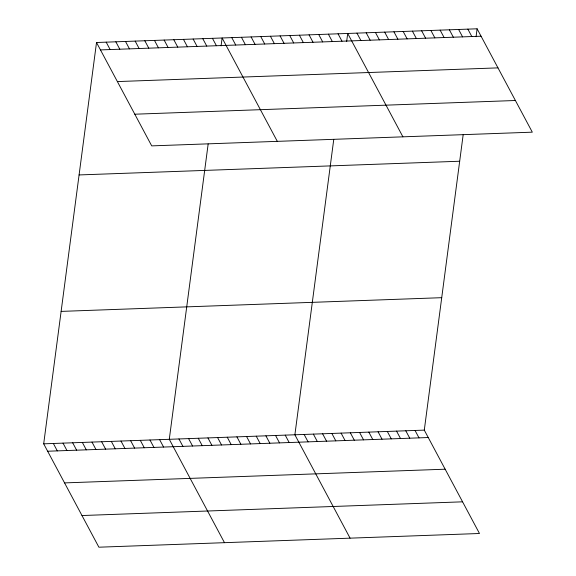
<?xml version="1.0" encoding="UTF-8"?>
<svg xmlns="http://www.w3.org/2000/svg" width="576" height="576" viewBox="0 0 576 576"><rect width="100%" height="100%" fill="white"/><g stroke="black" fill="none" stroke-linecap="round" stroke-linejoin="round"><path stroke-width="0.86" d="M463.169 134.748L424.289 430.121L479.484 533.498L98.892 547.2L43.69 443.83L96.516 42.502L477.108 28.8L532.31 132.17L151.711 145.879L96.516 42.502M208.166 143.928L169.286 439.308L224.482 542.678M221.069 45.929L222.113 37.98L277.308 141.35M333.763 139.406L294.883 434.786L350.078 538.157M346.666 41.407L347.71 33.458L402.905 136.829M476.064 36.749L477.108 28.8M100.476 49.91L481.068 36.209M117.382 81.576L497.974 67.874M134.806 114.206L515.398 100.505M79.085 174.938L459.677 161.237M61.128 311.393L441.72 297.684M43.69 443.83L424.289 430.121M47.65 451.231L428.242 437.53M64.555 482.904L445.147 469.202M81.979 515.534L462.571 501.826M467.87 29.131L471.823 36.54M458.626 29.462L462.578 36.871M449.381 29.801L453.334 37.202M440.136 30.132L444.096 37.534M430.898 30.463L434.851 37.872M421.654 30.794L425.606 38.203M412.409 31.133L416.362 38.534M403.164 31.464L407.124 38.866M393.926 31.795L397.879 39.204M384.682 32.126L388.634 39.535M375.437 32.458L379.39 39.866M366.199 32.796L370.152 40.198M356.954 33.127L360.907 40.529M338.047 33.804L342 41.213M328.385 34.157L332.345 41.558M318.73 34.502L322.682 41.911M309.067 34.848L313.02 42.257M299.405 35.201L303.358 42.602M289.742 35.546L293.695 42.955M280.08 35.892L284.033 43.301M270.418 36.245L274.378 43.646M260.762 36.59L264.715 43.992M251.1 36.936L255.053 44.345M241.438 37.289L245.39 44.69M231.775 37.634L235.728 45.036M212.45 38.326L216.41 45.734M415.044 430.459L418.997 437.861M202.795 38.678L206.748 46.08M405.799 430.79L409.752 438.192M193.133 39.024L197.086 46.433M396.554 431.122L400.514 438.53M183.47 39.37L187.423 46.778M387.317 431.453L391.27 438.862M173.808 39.722L177.761 47.124M378.072 431.791L382.025 439.193M164.146 40.068L168.098 47.477M368.827 432.122L372.78 439.524M154.483 40.414L158.443 47.822M359.582 432.454L363.542 439.862M144.821 40.766L148.781 48.168M350.345 432.785L354.298 440.194M135.166 41.112L139.118 48.521M341.1 433.116L345.053 440.525M125.503 41.458L129.456 48.866M331.855 433.454L335.808 440.856M115.841 41.81L119.794 49.212M322.61 433.786L326.57 441.187M106.178 42.156L110.131 49.558M313.373 434.117L317.326 441.526M304.128 434.448L308.081 441.857M285.221 435.132L289.174 442.534M275.558 435.478L279.518 442.886M265.903 435.83L269.856 443.232M256.241 436.176L260.194 443.578M246.578 436.522L250.531 443.93M236.916 436.867L240.869 444.276M227.254 437.22L231.206 444.622M217.591 437.566L221.551 444.974M207.936 437.911L211.889 445.32M198.274 438.264L202.226 445.666M188.611 438.61L192.564 446.018M178.949 438.955L182.902 446.364M159.624 439.654L163.584 447.055M149.969 439.999L153.922 447.408M140.306 440.352L144.259 447.754M130.644 440.698L134.597 448.099M120.982 441.043L124.934 448.452M111.319 441.396L115.272 448.798M101.657 441.742L105.617 449.143M92.002 442.087L95.954 449.496M82.339 442.433L86.292 449.842M72.677 442.786L76.63 450.187M63.014 443.131L66.967 450.54M53.352 443.477L57.305 450.886"/></g></svg>
